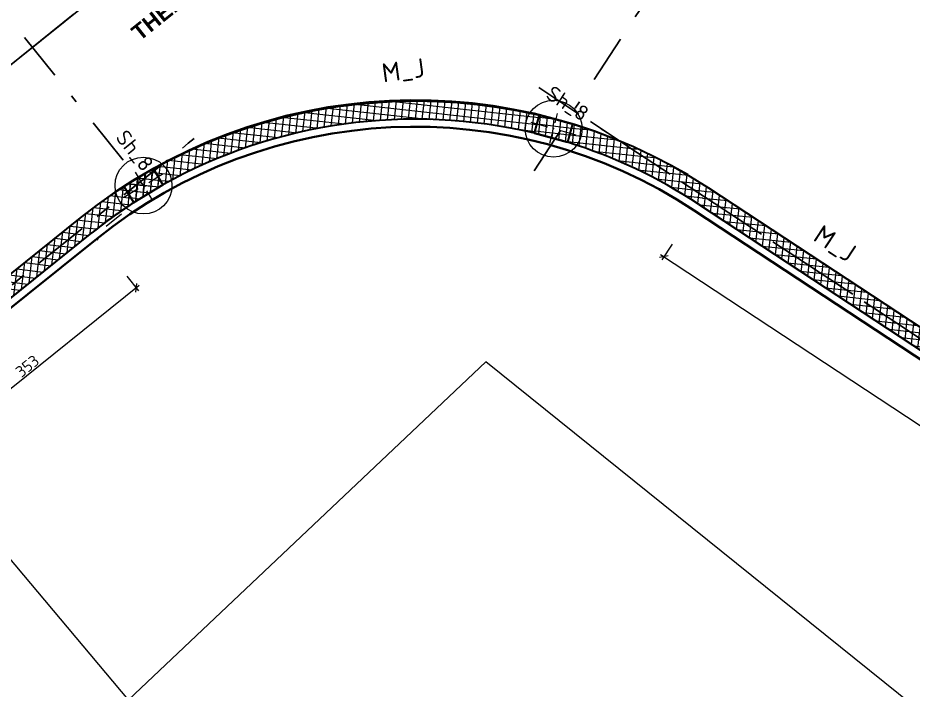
# Model space of a CAD drawing. Header units: metres. Extents: x 7511866 to 7512702, y 4691584 to 4692636.
# Drawn here: x 7511978.05 to 7511989.86, y 4692314.34 to 4692323.2 of the extents above; entities that cross this region are included whole.
import ezdxf

# ---------------------------------------------------------------- set-up
doc = ezdxf.new("R2010")
doc.units = ezdxf.units.M
doc.header["$PDMODE"] = 32
doc.header["$PDSIZE"] = 0.75
doc.linetypes.add('DASHED', pattern=[0.75, 0.5, -0.25])
doc.linetypes.add('Dot & Dashed', pattern=[134.05555248260504, 63.499999999986, -35.27777777776999, 0, -35.27777470484902])
doc.layers.get('0').update_dxf_attribs({"lineweight": 0})
doc.layers.get('Defpoints').update_dxf_attribs({"lineweight": 0})
doc.layers.add('2D Drafting - General_Pen_No__106', color=171, linetype='Continuous', lineweight=0, true_color=0xaaaaff)
for name, color, linetype, lineweight in [('2D Drafting - General_Pen_No__95', 6, 'Continuous', 13), ('A - Akset_Pen_No__47', 7, 'Continuous', 25), ('A - Muret_Pen_No__101', 252, 'Continuous', 13), ('A - Muret_Pen_No__22', 8, 'Continuous', 35), ('A - Pllaka meskatit_Pen_No__7', 7, 'Continuous', 35), ('A - Pllaka Perdhes kolollt v2', 1, 'Continuous', 0), ('A - Shtyllat_Pen_No__101', 252, 'Continuous', 13), ('A - Shtyllat_Pen_No__20', 1, 'Continuous', 0), ('A - Shtyllat_Pen_No__22', 8, 'Continuous', 35), ('Drawing & Figure_Pen_No__6', 5, 'Continuous', 35), ('lifti project', 4, 'Continuous', 0), ('parcela', 7, 'Continuous', 0), ('Themel pllaka o3 ferizaj', 30, 'Continuous', 0)]:
    doc.layers.add(name, color=color, linetype=linetype, lineweight=lineweight)
doc.layers.add('A - Muret', color=7, linetype='Continuous')
doc.layers.add('A - Shtyllat', color=7, linetype='Continuous')
doc.styles.add('GENERATED_STYLE_4', font='GOTHICB.TTF')
doc.styles.add('K.B', font='isocpeur.ttf')
doc.dimstyles.new('FT 1_50', dxfattribs={"dimtxt": 15, "dimasz": 8, "dimexe": 5, "dimexo": 20, "dimgap": 2, "dimtad": 1, "dimdec": 0, "dimtxsty": 'K.B', "dimblk": 'OBLIQUE', "dimcen": 2.5, "dimdle": 5, "dimclrd": 256, "dimclre": 256, "dimclrt": 256, "dimadec": 0, "dimazin": 0, "dimtfac": 1, "dimtdec": 0, "dimtmove": 0, "dimatfit": 3, "dimldrblk": 'ARCHTICK', "dimfxl": 20, "dimfxlon": 1, "dimarcsym": 0})
pattern_1 = [(44.99999999999999, (0, 0), (-64.34671472773822, 64.34671472773826), []), (135.0000000000002, (0, 0), (64.34671472773803, 64.34671472773844), [])]

# ---------------------------------------------------------------- blocks, each defined once
blk = doc.blocks.new('Slab_2', base_point=(230711.063749268, -31544.67652926594))
at = {"layer": 'A - Pllaka meskatit_Pen_No__7', "color": 7, "linetype": 'Continuous', "lineweight": 35, "flags": 128}
blk.add_lwpolyline([(230711.063749268, -31544.67652926594), (230711.063749268, -57316.15496789142), (250511.0637492677, -57316.15496789142), (250511.0637492677, -53786.30152627585, -0.325551855166116), (255155.2266219415, -47409.50501816085), (266240.1735741652, -43835.79124670484), (259305.5587494549, -22325.99998460427)], format="xyb", close=True, dxfattribs=at)
blk = doc.blocks.new('Wall_28', base_point=(266019.1373032894, -43801.98345190172))
at = {"layer": 'A - Muret_Pen_No__101', "linetype": 'Continuous', "lineweight": 13}
h = blk.add_hatch(dxfattribs=at)
h.set_pattern_fill('CONCRETE_BLOCK', color=252, style=0, pattern_type=2)
h.set_pattern_definition(pattern_1)
h.paths.add_polyline_path([(265514.1346599555, -43702.12185678836), (259456.6538564178, -45655.01367742691), (259533.3641176267, -45892.9538679878), (265590.8450189531, -43940.06204734924)])
h = blk.add_hatch(dxfattribs=at)
h.set_pattern_fill('CONCRETE_BLOCK', color=252, style=0, pattern_type=2)
h.set_pattern_definition(pattern_1)
h.paths.add_polyline_path([(255047.8321451409, -47076.38878660677), (255124.5424106157, -47314.32895087558), (259105.0719243, -46031.03260741902), (259028.3614953398, -45793.09227966487)])
at = {"layer": 'A - Muret_Pen_No__22', "color": 8, "linetype": 'Continuous', "lineweight": 35, "flags": 128}
for points in [[(265514.1346632521, -43702.12189564802), (259456.6538306978, -45655.01375565708)], [(259533.3641769995, -45892.95392202309), (265590.8449473457, -43940.0620820695)], [(259028.3615483316, -45793.09236210396), (255047.8321451409, -47076.38878266233)], [(255124.5424857127, -47314.32895087558), (259105.0719876487, -46031.03249848241)]]:
    blk.add_lwpolyline(points, dxfattribs=at)
blk = doc.blocks.new('Wall_29', base_point=(250411.0637492677, -53786.30152627583))
at = {"layer": 'A - Muret_Pen_No__101', "linetype": 'Continuous', "lineweight": 13}
h = blk.add_hatch(dxfattribs=at)
h.set_pattern_fill('CONCRETE_BLOCK', color=252, style=0, pattern_type=2)
h.set_pattern_definition(pattern_1)
h.paths.add_polyline_path([(250161.0637492677, -53786.30152627581), (250161.0637492677, -56766.15495400615), (250411.063751303, -56766.15495400615), (250411.063751303, -53786.30152627581)])
at = {"layer": 'A - Muret_Pen_No__22', "color": 8, "linetype": 'Continuous', "lineweight": 35, "flags": 128}
for points in [[(250161.0637492677, -53786.30152627581), (250161.0637492677, -56766.15495400615)], [(250411.0637492677, -56766.15495400615), (250411.0637492677, -53786.30152627581)]]:
    blk.add_lwpolyline(points, dxfattribs=at)
blk = doc.blocks.new('Wall_30', base_point=(255124.5424857128, -47314.32895087558))
at = {"layer": 'A - Muret_Pen_No__101', "linetype": 'Continuous', "lineweight": 13}
h = blk.add_hatch(dxfattribs=at)
h.set_pattern_fill('CONCRETE_BLOCK', color=252, style=0, pattern_type=2)
h.set_pattern_definition(pattern_1)
h.paths.add_polyline_path([(250161.0637492677, -53786.30152627583), (250411.0637492677, -53786.30152627575, -0.0250461308994416), (250445.1465667743, -53106.32749762981), (250197.3600661289, -53073.13337016876), (250257.1094955587, -52627.11766900701), (250504.8959962041, -52660.31179646805), (250504.7370173215, -52661.49853713663, -0.1883790507317822), (253042.7699551897, -48413.65535830156), (252896.1895059215, -48211.59950995123), (253260.4371242365, -47947.35781651153), (253407.2380650363, -48149.7176044643), (253406.9430576013, -48149.93161619773, -0.0705730299558846), (255124.5424857127, -47314.32895087561), (255047.8321451409, -47076.38878266232, 0.3255518551661183)])
at = {"layer": 'A - Muret_Pen_No__22', "color": 8, "linetype": 'Continuous', "lineweight": 35}
for centre, radius, start, end in [((257211.0637492677, -53786.30152627581), 7049.999999999979, 107.8689790246009, 180), ((257211.0637492677, -53786.30152627573), 6799.999999999864, 107.8689790246019, 124.0163539755972), ((257211.0637492676, -53786.30152627575), 6799.999999999862, 127.8056074141919, 170.4788189164659), ((257211.0637492676, -53786.30152627589), 6799.999999999799, 174.2610494558495, 180)]:
    blk.add_arc(centre, radius, start, end, dxfattribs=at)
blk = doc.blocks.new('Column_74', base_point=(250351.1280311665, -52866.72258331841))
at = {"layer": 'A - Shtyllat_Pen_No__101', "linetype": 'Continuous', "lineweight": 13}
h = blk.add_hatch(dxfattribs=at)
h.set_pattern_fill('CONCRETE_BLOCK', color=252, style=0, pattern_type=2)
h.set_pattern_definition(pattern_1)
h.paths.add_polyline_path([(250257.1094955587, -52627.11766900701), (250197.3600661289, -53073.13337016876), (250445.1465667743, -53106.32749762981, -0.0165045923756434), (250504.7370173215, -52661.49853713663), (250504.8959962041, -52660.31179646805)])
h = blk.add_hatch(dxfattribs=at)
h.set_pattern_fill('CONCRETE_BLOCK', color=252, style=0, pattern_type=2)
h.set_pattern_definition(pattern_1)
h.paths.add_polyline_path([(250445.1465667743, -53106.32749762981), (250504.7370173215, -52661.49853713663, 0.0165045923756435)])
at = {"layer": 'A - Shtyllat_Pen_No__101', "color": 252, "linetype": 'Continuous', "lineweight": 13}
for p, q in [((250361.750151954, -52787.43090311188), (250391.6248666689, -52564.423052531)), ((250271.83635096, -52856.10046253088), (250147.9431006373, -52839.50339880036)), ((250430.419711373, -52877.34470410593), (250554.3129616957, -52893.94176783646)), ((250340.505910379, -52946.01426352494), (250310.631195664, -53169.02211410581))]:
    blk.add_line(p, q, dxfattribs=at)
blk.add_point((250351.1280311665, -52866.72258331841), dxfattribs=at)
at = {"layer": 'A - Shtyllat_Pen_No__22', "color": 8, "linetype": 'Continuous', "lineweight": 35, "flags": 128}
blk.add_lwpolyline([(250445.1465667743, -53106.32749762981), (250504.7370173215, -52661.49853713663)], dxfattribs=at)
blk = doc.blocks.new('Column_77', base_point=(253151.7137854789, -48180.65855720776))
at = {"layer": 'A - Shtyllat_Pen_No__101', "linetype": 'Continuous', "lineweight": 13}
h = blk.add_hatch(dxfattribs=at)
h.set_pattern_fill('CONCRETE_BLOCK', color=252, style=0, pattern_type=2)
h.set_pattern_definition(pattern_1)
h.paths.add_polyline_path([(253260.4371242365, -47947.35781651153), (252896.1895059215, -48211.59950995123), (253042.7699551896, -48413.65535830142, -0.0165352439174874), (253406.9430576047, -48149.93161619527), (253407.2380650363, -48149.7176044643)])
h = blk.add_hatch(dxfattribs=at)
h.set_pattern_fill('CONCRETE_BLOCK', color=252, style=0, pattern_type=2)
h.set_pattern_definition(pattern_1)
h.paths.add_polyline_path([(253042.7699551896, -48413.65535830142), (253042.9904467213, -48413.95929790398), (253406.9430576047, -48149.93161619527, 0.0165352439174874)])
at = {"layer": 'A - Shtyllat_Pen_No__101', "color": 252, "linetype": 'Continuous', "lineweight": 13}
for p, q in [((253104.737484423, -48115.90342506288), (253031.3370140231, -48014.72353108651)), ((253216.4689176238, -48133.68225615181), (253398.5927267813, -48001.56140943198)), ((253086.9586533341, -48227.63485826371), (252904.8348441766, -48359.75570498355)), ((253198.6900865349, -48245.41368935264), (253272.0905569348, -48346.59358332904))]:
    blk.add_line(p, q, dxfattribs=at)
blk.add_point((253151.7137854789, -48180.65855720776), dxfattribs=at)
at = {"layer": 'A - Shtyllat_Pen_No__22', "color": 8, "linetype": 'Continuous', "lineweight": 35, "flags": 128}
blk.add_lwpolyline([(253042.7699551896, -48413.65535830142), (253042.9904467213, -48413.95929790398), (253406.9430576047, -48149.93161619527)], dxfattribs=at)
blk = doc.blocks.new('_Oblique')
at = {"color": 0, "linetype": 'ByBlock', "lineweight": -2}
blk.add_line((-0.5, -0.5), (0.5, 0.5), dxfattribs=at)
blk = doc.blocks.new('*D187')
at = {"lineweight": -2, "transparency": 16777216}
for p, q in [((3695.734242785779, 980.8094763300928), (3695.734242785779, 617.8241321685427)), ((3675.734242785779, 975.8094763300928), (3700.734242785779, 975.8094763300928)), ((3675.734242785779, 622.8241321685427), (3700.734242785779, 622.8241321685427))]:
    blk.add_line(p, q, dxfattribs=at)
at = {"layer": 'Defpoints', "color": 0, "transparency": 16777216}
for p in [(3612.455953142318, 975.8094763300928), (3612.455953142322, 622.8241321685427), (3695.734242785779, 622.8241321685427)]:
    blk.add_point(p, dxfattribs=at)
at = {"lineweight": -2, "transparency": 16777216, "xscale": 8, "yscale": 8, "zscale": 8}
for p, rotation in [((3695.734242785779, 975.8094763300928), 90), ((3695.734242785779, 622.8241321685427), 270)]:
    blk.add_blockref('_Oblique', p, dxfattribs=dict(at, rotation=rotation))
at = {"transparency": 16777216, "insert": (3686.234242785779, 799.3168042493182), "char_height": 15, "attachment_point": 5, "rotation": 90, "style": 'K.B'}
blk.add_mtext('353', dxfattribs=at)
blk = doc.blocks.new('_ArchTick')
at = {"color": 0, "linetype": 'ByBlock', "const_width": 0.15}
blk.add_lwpolyline([(-0.5, -0.5), (0.5, 0.5)], dxfattribs=at)
blk = doc.blocks.new('*D188')
at = {"lineweight": -2, "transparency": 16777216}
for p, q in [((5201.660480004216, 1920.321181168587), (5209.331514061404, 1896.527164347263)), ((4094.543808663339, 1542.380383754492), (5212.556110614231, 1902.820174522965)), ((4093.165784781855, 1562.949804022989), (4100.836818839041, 1539.155787201664))]:
    blk.add_line(p, q, dxfattribs=at)
at = {"layer": 'Defpoints', "color": 0, "transparency": 16777216}
for p in [(5185.366935632062, 1970.8605042872), (5207.797307249966, 1901.285967711528), (4076.872240409699, 1613.489127141601)]:
    blk.add_point(p, dxfattribs=at)
at = {"lineweight": -2, "transparency": 16777216, "xscale": 8, "yscale": 8, "zscale": 8}
for p, rotation in [((5207.797307249966, 1901.285967711528), 17.86897902460125), ((4099.302612027604, 1543.914590565929), 197.8689790246013)]:
    blk.add_blockref('_Oblique', p, dxfattribs=dict(at, rotation=rotation))
at = {"transparency": 16777216, "insert": (4650.634966697055, 1731.642005530832), "char_height": 15, "attachment_point": 5, "rotation": 17.86897902460125, "style": 'K.B'}
blk.add_mtext('1165', dxfattribs=at)
blk = doc.blocks.new('Column_33', base_point=(250351.1280311665, 12133.27741668159))
at = {"layer": 'A - Shtyllat_Pen_No__101', "linetype": 'Continuous', "lineweight": 13}
h = blk.add_hatch(dxfattribs=at)
h.set_pattern_fill('CONCRETE_BLOCK', color=252, style=0, pattern_type=2)
h.set_pattern_definition(pattern_1)
h.paths.add_polyline_path([(250257.1094955587, 12372.88233099298), (250236.4742562717, 12218.84503210886), (250485.762239583, 12218.84503210886, -0.0044541903131402), (250504.7370173233, 12338.501462877), (250504.8959962041, 12339.68820353195)])
h = blk.add_hatch(dxfattribs=at)
h.set_pattern_fill('CONCRETE_BLOCK', color=252, style=0, pattern_type=2)
h.set_pattern_definition(pattern_1)
h.paths.add_polyline_path([(250468.9190185326, 12098.84503210886, 0.0075940093762642), (250445.1465667743, 11893.6725023702), (250504.7370173233, 12338.50146287701, 0.0044541903131405), (250485.762239583, 12218.84503210886, 0.0044550992114149)])
h = blk.add_hatch(dxfattribs=at)
h.set_pattern_fill('CONCRETE_BLOCK', color=252, style=0, pattern_type=2)
h.set_pattern_definition(pattern_1)
h.paths.add_polyline_path([(250236.4742562717, 12218.84503210886), (250220.3987425333, 12098.84503210886), (250468.9190185326, 12098.84503210886, -0.0044550992114141), (250485.762239583, 12218.84503210886)])
h = blk.add_hatch(dxfattribs=at)
h.set_pattern_fill('CONCRETE_BLOCK', color=252, style=0, pattern_type=2)
h.set_pattern_definition(pattern_1)
h.paths.add_polyline_path([(250220.3987425333, 12098.84503210886), (250197.3600661289, 11926.86662983123), (250445.1465667743, 11893.6725023702, -0.0075940093762641), (250468.9190185326, 12098.84503210886)])
at = {"layer": 'A - Shtyllat_Pen_No__101', "color": 252, "linetype": 'Continuous', "lineweight": 13}
for p, q in [((250361.750151954, 12212.56909688812), (250391.6248666689, 12435.576947469)), ((250271.83635096, 12143.89953746912), (250147.9431006373, 12160.49660119964)), ((250340.505910379, 12053.98573647506), (250310.631195664, 11830.97788589418)), ((250430.419711373, 12122.65529589406), (250554.3129616957, 12106.05823216354))]:
    blk.add_line(p, q, dxfattribs=at)
blk.add_point((250351.1280311665, 12133.27741668159), dxfattribs=at)
at = {"layer": 'A - Shtyllat_Pen_No__22', "color": 8, "linetype": 'Continuous', "lineweight": 35, "flags": 128}
blk.add_lwpolyline([(250445.1465667743, 11893.6725023702), (250504.7370173233, 12338.50146287701)], dxfattribs=at)
blk = doc.blocks.new('Column_36', base_point=(253151.7137854789, 16819.34144279224))
at = {"layer": 'A - Shtyllat_Pen_No__101', "linetype": 'Continuous', "lineweight": 13}
h = blk.add_hatch(dxfattribs=at)
h.set_pattern_fill('CONCRETE_BLOCK', color=252, style=0, pattern_type=2)
h.set_pattern_definition(pattern_1)
h.paths.add_polyline_path([(253260.4371242365, 17052.64218348846), (252896.1895059215, 16788.40049004877), (253042.7699551896, 16586.34464169857, -0.0165352439174845), (253406.9430576047, 16850.06838380467), (253407.2380650363, 16850.2823955357)])
h = blk.add_hatch(dxfattribs=at)
h.set_pattern_fill('CONCRETE_BLOCK', color=252, style=0, pattern_type=2)
h.set_pattern_definition(pattern_1)
h.paths.add_polyline_path([(253042.7699551896, 16586.34464169857), (253042.9904467213, 16586.04070209602), (253406.9430576047, 16850.06838380467, 0.0165352439174845)])
at = {"layer": 'A - Shtyllat_Pen_No__101', "color": 252, "linetype": 'Continuous', "lineweight": 13}
for p, q in [((253216.4689176238, 16866.31774384818), (253398.5927267813, 16998.43859056802)), ((253104.737484423, 16884.09657493712), (253031.3370140231, 16985.2764689135)), ((253086.9586533341, 16772.36514173629), (252904.8348441766, 16640.24429501645)), ((253198.6900865349, 16754.58631064735), (253272.0905569348, 16653.40641667097))]:
    blk.add_line(p, q, dxfattribs=at)
blk.add_point((253151.7137854789, 16819.34144279224), dxfattribs=at)
at = {"layer": 'A - Shtyllat_Pen_No__22', "color": 8, "linetype": 'Continuous', "lineweight": 35, "flags": 128}
blk.add_lwpolyline([(253042.7699551896, 16586.34464169857), (253042.9904467213, 16586.04070209602), (253406.9430576047, 16850.06838380467)], dxfattribs=at)
blk = doc.blocks.new('A$C112c8b24')
for p, q in [((3069.785707357027, 769.9742010154189), (3069.785707357027, 796.0733030708034)), ((3039.78570735703, 406.9068031895595), (3039.785707382733, 749.8921473592936)), ((3074.785707357023, 749.8921473511156), (3077.278880680125, 749.8921473511156))]:
    blk.add_line(p, q)
at = {"lineweight": 18}
blk.add_line((3064.785707586259, 406.9068031895617), (3064.785707357027, 749.8921433142602), dxfattribs=at)
at = {"color": 5, "lineweight": 40}
for points in [[(1094.785707357056, 2974.054647052107), (3954.235207375745, 3895.922301518268), (4647.696689846765, 1744.943175308216), (3539.2019946244, 1387.571798162617), (3539.201994624405, 1387.571798162618)], [(3074.785707357024, 749.8921473511156), (3074.785707357027, 396.9068031895595), (1094.785707357052, 396.9068031895595), (1094.785707357056, 2974.054647052107)]]:
    blk.add_lwpolyline(points, dxfattribs=at)
at = {"lineweight": 35}
for points in [[(3327.956329823068, 1287.156761565502), (3313.298283022388, 1307.362348983581), (3349.723044853887, 1333.786518327549), (3364.373558286312, 1313.529080392909), (3327.978377102372, 1287.126370188305), (3313.298283022388, 1307.362348983581)], [(3049.390281986114, 865.8105330780015), (3074.168932050656, 862.4911203318982), (3068.193989107669, 817.8895502157231), (3043.415339043131, 821.2089629618267), (3049.390281986114, 865.8105330780015)]]:
    blk.add_lwpolyline(points, dxfattribs=at)
at = {"lineweight": 25}
blk.add_arc((3754.013870669743, 744.3291906777417), 714.2498272449063, 111.0832438758071, 179.5537455525372, dxfattribs=at)
at = {"lineweight": 18}
blk.add_arc((3744.785707314339, 749.8921433723485), 679.9999999316137, 107.868977624617, 179.9999996640454, dxfattribs=at)
at = {"color": 5, "lineweight": 40}
blk.add_arc((3744.785707357022, 749.8921473511232), 669.9999999999983, 107.8689790246025, 180.0000000000016, dxfattribs=at)
at = {"layer": '2D Drafting - General_Pen_No__95', "color": 6, "linetype": 'Continuous', "lineweight": 25}
blk.add_lwpolyline([(4515.688089659998, 2154.407508453543), (2824.785709728058, 1609.000742742522), (2824.785709728058, 396.9068031895579)], dxfattribs=at)
at = {"layer": 'A - Akset_Pen_No__47', "color": 3, "linetype": 'Dot & Dashed', "lineweight": 25, "flags": 128}
for points in [[(3366.028481827271, 1255.57432727034), (2645.821867403757, 3489.511523727516)], [(3362.0447131279, 1354.097856531057), (4655.069169275615, 1770.960410861494)], [(3284.453358634499, 1329.082915727512), (4636.033966796714, 1764.823587161205)], [(3052.285707357027, 381.9068031895579), (3052.285707357027, 952.3841862410477)], [(3052.285707357027, 391.9068031977276), (3052.285707357027, 952.3841862410484)], [(1079.785707357056, 841.9068031895724), (3089.785707357027, 841.9068031895724)]]:
    blk.add_lwpolyline(points, dxfattribs=at)
at = {"layer": 'A - Muret', "color": 8, "lineweight": 35, "xscale": 0.1, "yscale": 0.1, "zscale": 0.1}
for name, p in [('Wall_28', (4625.593062759181, 1748.323954788531)), ('Wall_30', (3536.133581001523, 1397.089404891143)), ('Wall_29', (3064.785707357027, 749.8921473511139))]:
    blk.add_blockref(name, p, dxfattribs=at)
at = {"layer": 'A - Shtyllat', "color": 8, "lineweight": 35, "xscale": 0.1, "yscale": 0.1, "zscale": 0.1}
for name, p in [('Column_77', (3338.850710978128, 1310.456444257921)), ('Column_36', (3338.850710978128, 1310.456444257927)), ('Column_74', (3058.792135546894, 841.8500416468588)), ('Column_33', (3058.792135546892, 841.8500416468627))]:
    blk.add_blockref(name, p, dxfattribs=at)
at = {"layer": 'Drawing & Figure_Pen_No__6', "color": 5, "linetype": 'Continuous', "lineweight": 30, "xscale": 0.1, "yscale": 0.1, "zscale": 0.1}
blk.add_blockref('Slab_2', (1094.785707357056, 2974.054647052107), dxfattribs=at)
at = {"width": 1053.289171696408, "attachment_point": 1, "style": 'K.B'}
for s, insert, char_height, rotation in [('{\\C1;M_J}', (3658.660274917139, 1508.136868267994), 25, 17.868978979603945), ('{\\C5;Sh_8}', (3293.1938147207, 1346.093119748111), 20, 17.86897900778595), ('{\\C1;M_J}', (3129.363663456107, 1186.267959160936), 25, 58.93663762920999)]:
    blk.add_mtext(s, dxfattribs=dict(at, insert=insert, char_height=char_height, rotation=rotation))
at = {"insert": (2985.950281759491, 871.7212222389791), "char_height": 20, "width": 1053.289171696408, "attachment_point": 1, "style": 'K.B'}
blk.add_mtext('{\\C5;Sh_8}', dxfattribs=at)
at = {"layer": '2D Drafting - General_Pen_No__106', "color": 161, "linetype": 'Continuous', "lineweight": 13, "true_color": 0xaaaaff, "insert": (2907.904295809749, 1144.727269782815), "char_height": 21.00000000000001, "attachment_point": 8, "rotation": 90, "style": 'GENERATED_STYLE_4'}
blk.add_mtext('\\A1;{\\fArial|b1|i0|c0|p34;THEMEL PLLAKË T= 50CM}', dxfattribs=at)
dim = blk.add_aligned_dim(p1=(3539.201994624405, 1387.571798162618), p2=(4647.696689846765, 1744.943175308216), distance=-73.10087352854872, dimstyle='FT 1_50')
dim.commit()
dim.dimension.update_dxf_attribs({"geometry": '*D188', "text_midpoint": (4112.964720911759, 1505.724676551848), "insert": (-537.6702457852954, -225.9173289789833)})
dim = blk.add_linear_dim(base=(3158.063997000485, 396.9068031895595), p1=(3074.785707357023, 749.8921473511093), p2=(3074.785707357027, 396.9068031895595), angle=90, dimstyle='FT 1_50')
dim.commit()
dim.dimension.update_dxf_attribs({"geometry": '*D187', "text_midpoint": (3148.563997000485, 573.399475270335), "insert": (-537.6702457852954, -225.9173289789833)})

msp = doc.modelspace()

# ---------------------------------------------------------------- linework, layer by layer
at = {"layer": 'A - Pllaka Perdhes kolollt v2', "linetype": 'Continuous', "flags": 128}
msp.add_lwpolyline([(7511964.959329545, 4692332.412591453), (7511984.040827252, 4692347.738120127), (7512008.081546759, 4692331.909700602), (7511996.588401974, 4692314.453537687), (7511987.027787026, 4692320.748250465, 0.325551855165803), (7511979.030251089, 4692320.370454537), (7511976.356114816, 4692318.222690625)], format="xyb", close=True, dxfattribs=at)
at = {"layer": 'A - Shtyllat_Pen_No__20', "color": 1, "linetype": 'Continuous', "lineweight": 0, "flags": 128}
for points in [[(7511985.300708357, 4692321.563749352), (7511984.866597625, 4692321.682273074), (7511984.932444138, 4692321.923445703), (7511985.366554869, 4692321.804921981)], [(7511979.581360907, 4692320.769373856), (7511979.966518599, 4692321.002083015), (7511979.837235733, 4692321.216059511), (7511979.452078042, 4692320.983350351)]]:
    msp.add_lwpolyline(points, close=True, dxfattribs=at)
at = {"layer": 'parcela'}
msp.add_lwpolyline([(7512014.001, 4692331.061000001), (7512007.601, 4692322.736), (7511996.727999999, 4692308.593), (7511996.477999999, 4692308.808), (7511984.225, 4692318.67), (7511979.511, 4692314.209), (7511960.838, 4692336.459), (7511966.627, 4692340.808), (7511982.768999999, 4692353.148), (7511985.852999999, 4692355.253), (7512004.361, 4692337.945), (7512007.31, 4692335.187), (7512013.22, 4692331.467), (7512014.001, 4692331.061000001)], dxfattribs=at)
at = {"layer": 'Themel pllaka o3 ferizaj', "flags": 128}
msp.add_lwpolyline([(7512009.128, 4692333.136), (7511999.066503164, 4692317.853206729), (7511996.7, 4692314.26), (7511986.973, 4692320.665, 0.1587437061329291), (7511982.972241618, 4692321.761270221, 0.1586342212972889), (7511979.093, 4692320.292), (7511976.341, 4692318.082), (7511974.775507532, 4692320.031162184), (7511963.942, 4692333.519), (7511984.035, 4692349.657)], format="xyb", close=True, dxfattribs=at)
at = {"layer": 'Themel pllaka o3 ferizaj', "linetype": 'DASHED', "ltscale": 3, "flags": 128}
msp.add_lwpolyline([(7511999.066503164, 4692317.853206729), (7511984.225546326, 4692327.621362422), (7511974.775507532, 4692320.031162184)], dxfattribs=at)

# ---------------------------------------------------------------- block references
at = {"layer": 'lifti project', "xscale": 0.01, "yscale": 0.01, "zscale": 0.01, "rotation": 308.7703677864264}
msp.add_blockref('A$C112c8b24', (7511953.991434605, 4692339.569475741), dxfattribs=at)

doc.saveas('drawing.dxf')
